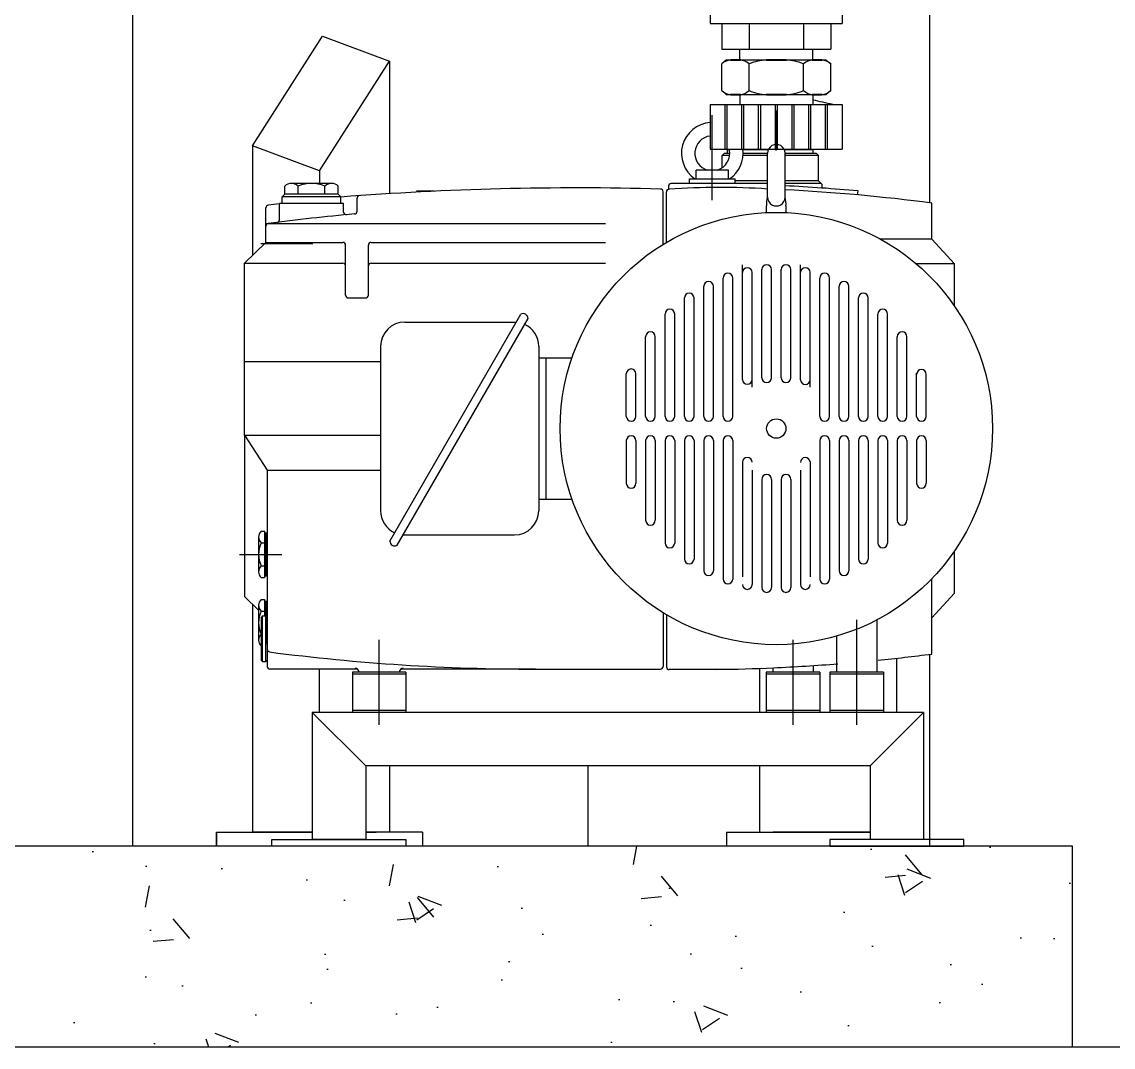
# Model space of a CAD drawing. Header units: centimetres. Extents: x 392964 to 515689, y 49661 to 58661.
# Drawn here: x 512198.1 to 512309.4, y 53982 to 54086.6 of the extents above; entities that cross this region are included whole.
import ezdxf

# ---------------------------------------------------------------- set-up
doc = ezdxf.new("R2010")
doc.units = ezdxf.units.CM
doc.layers.get('0').update_dxf_attribs({"lineweight": 9})
for name, color, linetype, lineweight in [('0-KRCN-SHT-02CIHAZ', 132, 'Continuous', 25), ('0-MEK-MED-04CIHAZ', 140, 'Continuous', 25), ('ANA ORTA', 7, 'Continuous', 30)]:
    doc.layers.add(name, color=color, linetype=linetype, lineweight=lineweight)

# ---------------------------------------------------------------- blocks, each defined once
blk = doc.blocks.new('G$CDA5BA388')
at = {"layer": '0-MEK-MED-04CIHAZ'}
h = blk.add_hatch(dxfattribs=at)
h.set_pattern_fill('AR-CONC', color=256, scale=0.3178443830982589, style=0)
h.set_pattern_definition([(130, (815.0222215707763, -505.5979756568704), (-57.90637372699537, -5.066148810263027), [6.054935498021763, -66.604290478239]), (184.9999999999985, (815.0222215707763, -505.5979756568704), (11.20173428087516, 60.72628079371079), [4.843948398417464, -53.28343238259213]), (79.54900000000009, (810.1967081467737, -506.0201524592703), (-46.70484879293168, 55.659855610451), [5.145900562360805, -56.60490618596884]), (133.8157999999999, (815.0222215707763, -489.4514809964021), (-86.16095052322667, -13.36291778579235), [9.082403247032744, -99.9064357173602]), (83.3644, (807.8421487409505, -490.565048792545), (-75.45760244883554, 78.64282317461638), [7.718850843540914, -84.90735927895064]), (188.8159999999984, (815.0222215707763, -489.4514809964021), (-75.45772047961515, 78.64268394941558), [7.26592259762619, -79.92514857388797]), (159, (806.9489742403384, -493.4881046615192), (-48.18993794979404, -32.50452064518391), [6.054935498021828, -66.6042904782401]), (213.9999999999999, (806.9489742403384, -493.4881046615192), (-19.643427574379, 58.54311046627151), [4.843948398417444, -53.28343238259195]), (108.5485999999999, (802.9331693821005, -496.1968062789529), (-67.83323285182543, 26.03872017240669), [5.145900562360728, -56.60490618596788]), (142.5, (815.0222215707763, -505.5979756568704), (-0.9816951948196327, 26.87534416848662), [0, -52.63757259613603, 0, -54.09075711566127, 0, -53.48526356585905]), (172.5, (815.0222215707763, -505.5979756568704), (-21.23825440942199, 31.84183300149413), [0, -30.83980480325748, 0, -51.42658549653163, 0, -20.38494951000661]), (212.4999999999998, (833.0255631181062, -505.5979756568704), (-43.09670907474, -1.820849100279149), [0, -20.18311832673891, 0, -62.97132917942552, 0, -83.55810987269919]), (222.4999999999997, (841.0988104490098, -505.5979756568704), (-47.08202827648898, 8.081667356843136), [0, -26.23805382476112, 0, -41.81942117300384, 0, -59.33836788061365])])
h.paths.add_polyline_path([(0, 47.6766574631838), (818.9400134228636, 47.6766574631838), (818.9400134228636, 0), (0, 0)])
for p, q in [((818.9400134228636, 47.6766574631838), (0, 47.6766574631838)), ((818.9400134228636, 0), (818.9400134228636, 47.6766574631838)), ((818.9400134228636, 0), (0, 0))]:
    blk.add_line(p, q, dxfattribs=at)
at = {"layer": 'ANA ORTA', "ltscale": 0.5}
for p, q in [((785.0577121028327, 300.1099532148219), (785.0577121028327, 200.4294315285006)), ((595.9403041593614, 274.2997026130324), (595.9403041593614, 47.6766574631838)), ((733.0152773236623, 242.9957137828969), (764.3444206168642, 242.9957137828969)), ((735.7482959393528, 242.9957137828969), (735.7482959393528, 236.8551262140754)), ((742.2140724546625, 242.9957137828969), (742.2140724546625, 236.8551262140754)), ((755.145625485864, 242.9957137828969), (755.145625485864, 236.8551262140754)), ((761.611402001523, 242.9957137828969), (761.611402001523, 236.8551262140754)), ((624.3885628310381, 213.9400890984471), (641.0117892900598, 239.9990088293489)), ((641.0117892900598, 239.9990088293489), (656.9040084446897, 234.0648061125394)), ((735.7482959393528, 236.8551262140754), (742.2140724546625, 236.8551262140754)), ((739.9881339248968, 234.3608521504648), (739.9881339248968, 236.8551262140754)), ((742.2140724546625, 236.8551262140754), (755.145625485864, 236.8551262140754)), ((755.145625485864, 236.8551262140754), (761.611402001523, 236.8551262140754)), ((757.3715640156879, 234.3608521504648), (757.3715640156879, 236.8551262140754)), ((640.2807819859008, 208.0058863790764), (656.9040084446897, 234.0648061125394)), ((656.9040084446897, 234.0648061125394), (656.9040084446897, 202.5811841989052)), ((736.8939890105394, 234.3608521504648), (735.7482959393528, 233.3686528465696)), ((735.7482959393528, 227.0574513161118), (735.7482959393528, 233.3686528465696)), ((736.8939890105394, 234.3608521504648), (737.876084023912, 234.3608521504648)), ((737.7802946839947, 234.2778961497097), (740.1820737099624, 234.2778961497097)), ((740.2299683794263, 234.3608521504648), (737.876084023912, 234.3608521504648)), ((740.2299683794263, 234.3608521504648), (746.3259646146325, 234.3608521504648)), ((742.2140724546625, 227.0574513161118), (742.2140724546625, 233.3686528465696)), ((746.2780699446448, 234.2778961497097), (751.0816279957071, 234.2778961497097)), ((751.0337333259522, 234.3608521504648), (746.3259646146325, 234.3608521504648)), ((751.0337333259522, 234.3608521504648), (757.1297295613331, 234.3608521504648)), ((755.145625485864, 227.0574513161118), (755.145625485864, 233.3686528465696)), ((759.4836139169056, 234.3608521504648), (757.1297295613331, 234.3608521504648)), ((757.1776242308551, 234.2778961497097), (759.57940325659, 234.2778961497097)), ((759.4836139169056, 234.3608521504648), (760.4657089303364, 234.3608521504648)), ((760.4657089303364, 234.3608521504648), (761.611402001523, 233.3686528465696)), ((761.611402001523, 227.0574513161118), (761.611402001523, 233.3686528465696)), ((735.7482959393528, 227.0574513161118), (736.8939890105394, 226.0652520121585)), ((737.876084023912, 226.0652520121585), (736.8939890105394, 226.0652520121585)), ((740.1820737099624, 226.1482080141941), (737.7802946839947, 226.1482080141941)), ((737.876084023912, 226.0652520121585), (740.2299683794263, 226.0652520121585)), ((739.9881339248968, 226.0652520121585), (739.9881339248968, 223.7542548501224)), ((746.3259646146325, 226.0652520121585), (740.2299683794263, 226.0652520121585)), ((751.0816279957071, 226.1482080141941), (746.2780699446448, 226.1482080141941)), ((746.3259646146325, 226.0652520121585), (751.0337333259522, 226.0652520121585)), ((757.1297295613331, 226.0652520121585), (751.0337333259522, 226.0652520121585)), ((757.1297295613331, 226.0652520121585), (759.4836139169056, 226.0652520121585)), ((759.57940325659, 226.1482080141941), (757.1776242308551, 226.1482080141941)), ((757.3715640156879, 226.0652520121585), (757.3715640156879, 223.7542548501224)), ((760.4657089303364, 226.0652520121585), (759.4836139169056, 226.0652520121585)), ((761.611402001523, 227.0574513161118), (760.4657089303364, 226.0652520121585)), ((733.0152773236623, 223.7542548501224), (733.0152773236623, 213.1186074113866)), ((733.0152773236623, 223.7542548501224), (764.3444206168642, 223.7542548501224)), ((736.5322286165319, 213.1186074113866), (736.5322286165319, 223.7542548501224)), ((737.0235595117556, 213.1186074113866), (737.0235595117556, 223.7542548501224)), ((740.5053989022854, 213.1186074113866), (740.5053989022854, 223.7542548501224)), ((740.996729797509, 213.1186074113866), (740.996729797509, 223.7542548501224)), ((744.4785691881552, 213.1186074113866), (744.4785691881552, 223.7542548501224)), ((744.9699000830296, 213.1186074113866), (744.9699000830296, 223.7542548501224)), ((748.4517394740251, 213.1186074113866), (748.4517394740251, 223.7542548501224)), ((748.9430703687831, 213.1186074113866), (748.9430703687831, 223.7542548501224)), ((752.4249097597203, 213.1186074113866), (752.4249097597203, 223.7542548501224)), ((752.9162406545947, 213.1186074113866), (752.9162406545947, 223.7542548501224)), ((756.3980800452991, 213.1186074113866), (756.3980800452991, 223.7542548501224)), ((756.8894109404646, 213.1186074113866), (756.8894109404646, 223.7542548501224)), ((760.3712503309944, 213.1186074113866), (760.3712503309944, 223.7542548501224)), ((760.862581226218, 213.1186074113866), (760.862581226218, 223.7542548501224)), ((764.3444206168642, 223.7542548501224), (764.3444206168642, 213.1186074113866)), ((733.4870436153724, 201.0668132757492), (733.4870436153724, 221.1946024641802)), ((748.6798489704379, 212.796814482761), (748.6798489704379, 222.3321459769868)), ((624.3885628310381, 213.9400890984471), (624.3885628310381, 187.9316660676996)), ((640.2807819859008, 208.0058863790764), (624.3885628310381, 213.9400890984471)), ((733.0152773236623, 213.1186074113866), (764.3444206168642, 213.1186074113866)), ((737.0786851444864, 212.1611257171608), (737.0786851444864, 212.9557366741574)), ((737.5418959173257, 212.9557366741574), (737.0786851444864, 212.9557366741574)), ((740.4220096639474, 213.1186074113866), (748.6798489704379, 213.1186074113866)), ((746.7415318334824, 212.9557366741574), (740.7541507335263, 212.9557366741574)), ((748.6798489704379, 213.1186074113866), (756.9376882768702, 213.1186074113866)), ((757.4207256626687, 212.9557366741574), (750.6176816109219, 212.9557366741574)), ((757.4207256626687, 212.1611257171608), (757.4207256626687, 212.9557366741574)), ((735.8073076120927, 211.684359142957), (736.284074186522, 212.1611257171608)), ((735.8073076120927, 208.7421187347791), (735.8073076120927, 211.684359142957)), ((737.5914226669702, 211.684359142957), (735.8073076120927, 211.684359142957)), ((737.6190205956227, 212.1611257171608), (736.284074186522, 212.1611257171608)), ((746.5984527830151, 211.684359142957), (740.7819011242245, 211.684359142957)), ((746.5984527830151, 212.1611257171608), (740.7974644264905, 212.1611257171608)), ((746.5984527830151, 201.7461265836755), (746.5984527830151, 212.196945253243)), ((750.7602117819479, 201.7461265836755), (750.7602117819479, 212.196945253243)), ((758.2153366204002, 212.1611257171608), (750.7602117819479, 212.1611257171608)), ((758.692103195237, 211.684359142957), (750.7602117819479, 211.684359142957)), ((758.692103195237, 211.684359142957), (758.2153366204002, 212.1611257171608)), ((758.692103195237, 205.6453158646982), (758.692103195237, 211.684359142957)), ((640.2807819859008, 208.0058863790764), (640.2807819859008, 205.0113555224452)), ((729.6729110182496, 206.122082438902), (729.6729110182496, 208.1860585818213)), ((737.3011762125534, 208.1860585818213), (729.6729110182496, 208.1860585818213)), ((737.3011762125534, 206.122082438902), (737.3011762125534, 208.1860585818213)), ((643.1555137816467, 205.0113555224452), (633.6201822887524, 205.0113555224452)), ((746.5984527830151, 205.0096270978247), (723.72922105412, 205.0096270978247)), ((728.0836891027284, 205.0096270978247), (728.0836891027284, 206.122082438902)), ((728.0836891027284, 206.122082438902), (738.8903981281328, 206.122082438902)), ((738.8903981281328, 205.0096270978247), (738.8903981281328, 206.122082438902)), ((746.5984527830151, 205.6453158646982), (738.8903981281328, 205.6453158646982)), ((758.692103195237, 205.6453158646982), (750.7602117819479, 205.6453158646982)), ((759.327791961492, 205.0096270978247), (750.7602117819479, 205.0096270978247)), ((759.4867141529103, 204.850704906421), (758.692103195237, 205.6453158646982)), ((759.4867141529103, 204.850704906421), (759.4867141529103, 203.8947048693954)), ((632.030960373173, 202.4686004574833), (631.395271606918, 201.8329116918903)), ((632.030960373173, 202.4686004574833), (632.030960373173, 204.375666756845)), ((644.7447356973425, 202.4686004574833), (632.030960373173, 202.4686004574833)), ((635.209404204099, 202.4686004574833), (635.209404204099, 204.375666756845)), ((641.5662918660673, 202.4686004574833), (641.5662918660673, 204.375666756845)), ((644.7447356973425, 202.4686004574833), (644.7447356973425, 204.375666756845)), ((644.7447356973425, 202.4686004574833), (645.3804244632483, 201.8329116918903)), ((663.3386321085854, 203.2614829911981), (667.4706090887194, 203.2614829911981)), ((721.8219985986943, 190.5580389187526), (721.8219985986943, 203.0601938396576)), ((722.6166095563676, 191.0364085881301), (722.6166095563676, 203.0382932264401)), ((723.0935322879232, 204.3739383310021), (723.0935322879232, 203.653836525853)), ((767.9832288115285, 202.2929890655869), (768.0683563392959, 203.2427146953487)), ((646.0161132297362, 200.2436897766675), (630.7595828407793, 200.2436897766675)), ((630.7595828407793, 196.4088887911639), (630.7595828407793, 200.2436897766675)), ((645.3804244632483, 201.8329116918903), (631.395271606918, 201.8329116918903)), ((631.395271606918, 200.2436897766675), (631.395271606918, 201.8329116918903)), ((645.3804244632483, 200.2436897766675), (645.3804244632483, 201.8329116918903)), ((646.0161132297362, 198.2274168960503), (646.0161132297362, 200.2436897766675)), ((649.1945570606622, 198.4004809500475), (649.1945570606622, 201.5422755494656)), ((746.3820897546248, 198.0978261155833), (746.3820897546248, 199.6656507464722)), ((750.9757674857392, 199.6656507464722), (750.9757674857392, 198.0978261155833)), ((785.5497974098544, 191.7840057579451), (785.5497974098544, 200.3658041024391)), ((627.5811390098534, 191.0244742406721), (627.5811390098534, 199.2074403723454)), ((627.5811390098534, 195.510026364791), (708.1546901253168, 195.510026364791)), ((785.5497974098544, 191.7840057579451), (773.4317673808546, 191.7840057579451)), ((785.5497974098544, 191.7840057579451), (790.9531519224984, 185.938964112036)), ((622.4956288802787, 186.0978863034325), (627.5811390098534, 191.0244742406721)), ((630.6982408481999, 190.706629857872), (626.3329194471589, 190.706629857872)), ((627.5811390098534, 191.0244742406721), (645.8571910380851, 191.0244742406721)), ((638.7195099717355, 190.706629857872), (630.375724948477, 190.706629857872)), ((646.492879804282, 178.4696211098999), (646.492879804282, 190.3887854750719)), ((651.8962343169842, 178.4696211098999), (651.8962343169842, 190.3887854750719)), ((652.53192308289, 191.0244742406721), (708.1546901253168, 191.0244742406721)), ((622.4956288802787, 145.254883075504), (622.4956288802787, 186.0978863034325)), ((622.4956288802787, 186.0978863034325), (645.8571910380851, 186.0978863034325)), ((652.53192308289, 186.0978863034325), (708.1546901253168, 186.0978863034325)), ((740.6420109024039, 158.4412279017997), (740.6420109024039, 185.707813437366)), ((742.9380424434203, 156.6731867362178), (742.9380424434203, 183.875186293044)), ((745.2348813089193, 158.9054396230131), (745.2348813089193, 184.5807881088549)), ((747.5317201745347, 158.9054396230131), (747.5317201745347, 184.5807881088549)), ((749.8277517154347, 158.9054396230131), (749.8277517154347, 184.5807881088549)), ((752.1245905809919, 158.9054396230131), (752.1245905809919, 184.5807881088549)), ((754.421429446491, 158.4170081598932), (754.421429446491, 185.707813437366)), ((756.7174609874492, 156.630398526424), (756.7174609874492, 183.875186293044)), ((790.9531519224984, 185.938964112036), (781.9039988663862, 185.938964112036)), ((790.9531519224984, 175.9167726267842), (790.9531519224984, 185.938964112036)), ((736.0483331713476, 149.714854862279), (736.0483331713476, 182.5705495244183)), ((738.3451720369048, 149.714854862279), (738.3451720369048, 182.5705495244183)), ((759.0142998527153, 149.714854862279), (759.0142998527153, 182.5705495244183)), ((761.3111387186218, 149.714854862279), (761.3111387186218, 182.5705495244183)), ((731.455462764774, 149.714854862279), (731.455462764774, 180.596640551601)), ((733.7523016303894, 149.714854862279), (733.7523016303894, 180.596640551601)), ((763.6079775840626, 149.714854862279), (763.6079775840626, 180.596640551601)), ((765.9040091247298, 149.714854862279), (765.9040091247298, 180.596640551601)), ((647.128568570537, 177.8339323417385), (651.2605455506709, 177.8339323417385)), ((726.862592358375, 149.714854862279), (726.862592358375, 177.8267093923787)), ((729.158623899275, 149.714854862279), (729.158623899275, 177.8267093923787)), ((768.2008479906362, 149.714854862279), (768.2008479906362, 177.8267093923787)), ((770.4976868562517, 149.714854862279), (770.4976868562517, 177.8267093923787)), ((656.9749121906352, 120.1409352413757), (688.0431898937677, 173.9725411157197)), ((722.2689146272023, 149.714854862279), (722.2689146272023, 174.016943976676)), ((724.5657534928177, 149.714854862279), (724.5657534928177, 174.016943976676)), ((772.7937183970935, 149.714854862279), (772.7937183970935, 174.016943976676)), ((775.0905572626507, 149.714854862279), (775.0905572626507, 174.016943976676)), ((658.7106603667489, 119.1414672218234), (689.7789380695322, 172.97226577314)), ((660.5319849644438, 172.1084283082309), (686.9670260244748, 172.1084283082309)), ((717.6760442207451, 149.714854862279), (717.6760442207451, 168.6312806833084)), ((719.9728830863605, 149.714854862279), (719.9728830863605, 168.6312806833084)), ((777.3873961282079, 149.714854862279), (777.3873961282079, 168.6312806833084)), ((779.6834276688169, 149.714854862279), (779.6834276688169, 168.6312806833084)), ((654.7910987879732, 166.4288988111221), (654.7910987879732, 127.2591174117406)), ((692.2953692626324, 166.3667348064773), (692.2953692626324, 127.3212814163853)), ((692.2953692626324, 163.6379772097134), (700.2006930489442, 163.6379772097134)), ((694.0173929182347, 163.6379772097134), (694.0173929182347, 130.0500390143716)), ((622.4956288802787, 162.7363241460698), (654.7910987879732, 162.7363241460698)), ((713.0831738145789, 149.714854862279), (713.0831738145789, 159.8354777166605)), ((715.3792053551879, 149.714854862279), (715.3792053551879, 159.8354777166605)), ((781.9802665346651, 149.714854862279), (781.9802665346651, 159.9638423486467)), ((784.2771054002224, 149.714854862279), (784.2771054002224, 159.7983407782303)), ((622.4956288802787, 145.254883075504), (654.7910987879732, 145.254883075504)), ((622.4956288802787, 145.254883075504), (627.8989833930391, 136.9909291138101)), ((622.4956288802787, 145.254883075504), (622.4956288802787, 106.9546349125303)), ((713.0831738145789, 143.9731613605836), (713.0831738145789, 133.8525385062021)), ((715.3792053551879, 143.9731613605836), (715.3792053551879, 133.8525385062021)), ((717.6760442207451, 143.9731613605836), (717.6760442207451, 125.0567355395542)), ((719.9728830863605, 143.9731613605836), (719.9728830863605, 125.0567355395542)), ((722.2689146272023, 143.9731613605836), (722.2689146272023, 119.6710722461867)), ((724.5657534928177, 143.9731613605836), (724.5657534928177, 119.6710722461867)), ((726.862592358375, 143.9731613605836), (726.862592358375, 115.861306830484)), ((729.158623899275, 143.9731613605836), (729.158623899275, 115.861306830484)), ((731.455462764774, 143.9731613605836), (731.455462764774, 113.0921829955696)), ((733.7523016303894, 143.9731613605836), (733.7523016303894, 113.0921829955696)), ((736.0483331713476, 143.9731613605836), (736.0483331713476, 111.1174666984443)), ((738.3451720369048, 143.9731613605836), (738.3451720369048, 111.1174666984443)), ((759.0142998527153, 143.9731613605836), (759.0142998527153, 111.1174666984443)), ((761.3111387186218, 143.9731613605836), (761.3111387186218, 111.1174666984443)), ((763.6079775840626, 143.9731613605836), (763.6079775840626, 113.0921829955696)), ((765.9040091247298, 143.9731613605836), (765.9040091247298, 113.0921829955696)), ((768.2008479906362, 143.9731613605836), (768.2008479906362, 115.861306830484)), ((770.4976868562517, 143.9731613605836), (770.4976868562517, 115.861306830484)), ((772.7937183970935, 143.9731613605836), (772.7937183970935, 119.6710722461867)), ((775.0905572626507, 143.9731613605836), (775.0905572626507, 119.6710722461867)), ((777.3873961282079, 143.9731613605836), (777.3873961282079, 125.0567355395542)), ((779.6834276688169, 143.9731613605836), (779.6834276688169, 125.0567355395542)), ((781.9802665346651, 143.9731613605836), (781.9802665346651, 133.8525385062021)), ((784.2771054002224, 143.9731613605836), (784.2771054002224, 133.8525385062021)), ((740.6420109024039, 138.8942814648472), (740.6420109024039, 111.6454570741334)), ((756.7174609874492, 138.9185012067028), (756.7174609874492, 111.6454570741334)), ((627.8989833930391, 136.9909291138101), (654.7910987879732, 136.9909291138101)), ((627.8989833930391, 136.9909291138101), (627.8989833930391, 90.36576434420567)), ((742.9380424434203, 136.996261018714), (742.9380424434203, 109.812829931092)), ((745.2348813089193, 134.7825765998496), (745.2348813089193, 109.108035439589)), ((747.5317201745347, 134.7825765998496), (747.5317201745347, 109.108035439589)), ((749.8277517154347, 134.7825765998496), (749.8277517154347, 109.108035439589)), ((752.1245905809919, 134.7825765998496), (752.1245905809919, 109.108035439589)), ((754.421429446491, 136.9825364978387), (754.421429446491, 109.812829931092)), ((692.2953692626324, 130.0500390143716), (700.2006930489442, 130.0500390143716)), ((626.4686836688779, 122.4719591839676), (627.263294626784, 122.4719591839676)), ((627.263294626784, 122.4719591839676), (627.263294626784, 111.4615067753912)), ((627.263294626784, 122.0522431095378), (627.8989833930391, 122.0522431095378)), ((627.5811390098534, 122.0522431095378), (627.5811390098534, 111.8812228497627)), ((625.8329949029139, 121.0956526329101), (625.8329949029139, 112.8378133264487)), ((626.4686836688779, 119.7193460817944), (627.263294626784, 119.7193460817944)), ((660.1178273765254, 121.5795879146317), (686.5536757609225, 121.5795879146317)), ((621.2742451378726, 116.9667329796212), (631.358995297458, 116.9667329796212)), ((790.9531519224984, 107.7492458695269), (790.9531519224984, 117.7714373535564)), ((626.4686836688779, 114.2141198775062), (627.263294626784, 114.2141198775062)), ((626.4686836688779, 111.4615067753912), (627.263294626784, 111.4615067753912)), ((627.263294626784, 111.8812228497627), (627.8989833930391, 111.8812228497627)), ((785.5497974098544, 93.32240587918204), (785.5497974098544, 111.1669547666897)), ((622.4956288802787, 106.9546349125303), (625.8329949029139, 103.721561577564)), ((626.4686836688779, 106.2618956459337), (627.263294626784, 106.2618956459337)), ((627.263294626784, 106.2618956459337), (627.263294626784, 102.3458913581489)), ((785.5497974098544, 101.9042042223955), (790.9531519224984, 107.7492458695269)), ((624.3885628310381, 105.1208551470409), (624.3885628310381, 51.07431623649609)), ((625.8329949029139, 104.885589094818), (625.8329949029139, 96.6277497884148)), ((627.263294626784, 105.8421795715039), (627.8989833930391, 105.8421795715039)), ((627.5811390098534, 105.8421795715039), (627.5811390098534, 95.67115931173612)), ((626.4686836688779, 103.5092825437605), (627.263294626784, 103.5092825437605)), ((626.786528051889, 102.3458913581489), (626.4686836688779, 102.0280469727877)), ((626.4686836688779, 102.0280469727877), (626.4686836688779, 91.85702671557374)), ((626.786528051889, 102.3458913581489), (627.5811390098534, 102.3458913581489)), ((626.786528051889, 91.53918233150034), (626.786528051889, 102.3458913581489)), ((627.5811390098534, 102.3458913581489), (627.8989833930391, 102.0280469727877)), ((627.5811390098534, 91.53918233150034), (627.5811390098534, 102.3458913581489)), ((721.8219985986943, 103.1301710628686), (721.8219985986943, 90.36576434420567)), ((722.6166095563676, 102.651801393491), (722.6166095563676, 90.26780479907757)), ((767.7505119562265, 76.54970587927528), (767.7505119562265, 101.4501316626047)), ((772.5181777026155, 101.581190297904), (772.5181777026155, 88.99642726653838)), ((654.4389893819462, 76.54970587927528), (654.4389893819462, 96.67749506770633)), ((752.6529037592118, 76.54970587927528), (752.6529037592118, 96.67749506770633)), ((762.9828462097794, 97.66602922278253), (762.9828462097794, 88.99642726653838)), ((785.0577121028327, 93.25877845317154), (785.0577121028327, 47.6766574631838)), ((626.786528051889, 91.53918233150034), (626.4686836688779, 91.85702671557374)), ((626.786528051889, 91.53918233150034), (627.5811390098534, 91.53918233150034)), ((627.5811390098534, 91.53918233150034), (627.8989833930391, 91.85702671557374)), ((777.2255593611044, 92.32106542794645), (777.2255593611044, 79.46109577364405)), ((649.3268763768137, 89.7300755773831), (628.5346721592941, 89.7300755773831)), ((640.2807819859008, 79.46109577364405), (640.2807819859008, 89.7300755773831)), ((648.0821017199196, 88.99642726653838), (648.0821017199196, 79.46109577364405)), ((660.7958770436235, 88.99642726653838), (648.0821017199196, 88.99642726653838)), ((660.7958770436235, 88.51966069234186), (648.0821017199196, 88.51966069234186)), ((691.509283327614, 89.7300755773831), (659.5511023863801, 89.7300755773831)), ((660.7958770436235, 88.99642726653838), (660.7958770436235, 79.46109577364405)), ((691.509283327614, 89.7300755773831), (721.1863098322065, 89.7300755773831)), ((736.3476469814777, 89.63211603347736), (723.2522983226227, 89.63211603347736)), ((744.71011374722, 89.92319092861726), (744.71011374722, 79.46109577364405)), ((746.2960160971852, 88.99642726653838), (746.2960160971852, 79.46109577364405)), ((759.0097914209473, 88.99642726653838), (746.2960160971852, 88.99642726653838)), ((759.0097914209473, 88.51966069234186), (746.2960160971852, 88.51966069234186)), ((747.8852380127064, 90.05892796582339), (747.8852380127064, 88.99642726653838)), ((757.4205695056007, 90.58564918187767), (757.4205695056007, 88.99642726653838)), ((759.0097914209473, 88.99642726653838), (759.0097914209473, 79.46109577364405)), ((761.3936242941418, 88.99642726653838), (761.3936242941418, 79.46109577364405)), ((774.1073996181949, 88.99642726653838), (761.3936242941418, 88.99642726653838)), ((774.1073996181949, 88.51966069234186), (761.3936242941418, 88.51966069234186)), ((774.1073996181949, 88.99642726653838), (774.1073996181949, 79.46109577364405)), ((651.2605455506709, 66.74732044897246), (638.5467702266178, 79.46109577364405)), ((638.5467702266178, 79.46109577364405), (638.5467702266178, 49.26587937974546)), ((783.6427311110892, 79.46109577364405), (638.5467702266178, 79.46109577364405)), ((660.7958770436235, 79.93786234784784), (648.0821017199196, 79.93786234784784)), ((660.7958770436235, 79.46109577364405), (648.0821017199196, 79.46109577364405)), ((759.0097914209473, 79.93786234784784), (746.2960160971852, 79.93786234784784)), ((759.0097914209473, 79.46109577364405), (746.2960160971852, 79.46109577364405)), ((774.1073996181949, 79.93786234784784), (761.3936242941418, 79.93786234784784)), ((774.1073996181949, 79.46109577364405), (761.3936242941418, 79.46109577364405)), ((770.9289557870943, 66.74732044897246), (783.6427311110892, 79.46109577364405)), ((783.6427311110892, 79.46109577364405), (783.6427311110892, 49.26587937974546)), ((651.2605455506709, 66.74732044897246), (651.2605455506709, 49.26587937974546)), ((770.9289557870943, 66.74732044897246), (651.2605455506709, 66.74732044897246)), ((656.9040084446897, 66.74732044897246), (656.9040084446897, 51.07431623649609)), ((703.9591035724734, 66.74732044897246), (703.9591035724734, 47.6766574631838)), ((744.71011374722, 66.74732044897246), (744.71011374722, 51.07431623649609)), ((770.9289557870943, 66.74732044897246), (770.9289557870943, 49.26587937974546)), ((615.8235254611936, 51.07431623649609), (615.8235254611936, 47.6766574631838)), ((638.5467702266178, 51.07431623649609), (624.3885628310381, 51.07431623649609)), ((629.0114387337235, 49.26587937974546), (660.7958770436235, 49.26587937974546)), ((629.0114387337235, 47.6766574631838), (629.0114387337235, 49.26587937974546)), ((651.2605455506709, 49.26587937974546), (638.5467702266178, 49.26587937974546)), ((664.7380385103752, 51.07431623649609), (651.2605455506709, 51.07431623649609)), ((660.7958770436235, 49.26587937974546), (660.7958770436235, 47.6766574631838)), ((664.7380385103752, 51.07431623649609), (664.7380385103752, 47.6766574631838)), ((736.8760836815345, 51.07431623649609), (770.9289557870943, 51.07431623649609)), ((736.8760836815345, 51.07431623649609), (736.8760836815345, 47.6766574631838)), ((793.1780626039836, 49.26587937974546), (761.3936242941418, 49.26587937974546)), ((761.3936242941418, 49.26587937974546), (761.3936242941418, 47.6766574631838)), ((783.6427311110892, 49.26587937974546), (770.9289557870943, 49.26587937974546)), ((793.1780626039836, 47.6766574631838), (793.1780626039836, 49.26587937974546)), ((630.3630247357069, 47.6766574631838), (598.5785864258069, 47.6766574631838)), ((660.7958770436235, 47.6766574631838), (629.0114387337235, 47.6766574631838)), ((789.8143618429895, 47.6766574631838), (758.0299235330895, 47.6766574631838)), ((761.3936242941418, 47.6766574631838), (793.1780626039836, 47.6766574631838)), ((796.5727683097939, 47.6766574631838), (764.7883300003014, 47.6766574631838))]:
    blk.add_line(p, q, dxfattribs=at)
at = {"layer": 'ANA ORTA'}
for p, q in [((733.0152773236623, 261.5256265380522), (733.0152773236623, 242.9957137828969)), ((764.3444206168642, 261.5256265380522), (764.3444206168642, 242.9957137828969))]:
    blk.add_line(p, q, dxfattribs=at)
at = {"layer": 'ANA ORTA', "ltscale": 0.5}
for points in [[(653.7103893898893, 47.6766574631838), (615.8235254611936, 47.6766574631838), (615.8235254611936, 51.07431623649609), (638.5467702266178, 51.07431623649609)], [(651.2605455506709, 51.07431623649609), (653.7103893898893, 51.07431623649609)], [(770.9289557870943, 51.07431623649609), (747.903732802195, 51.07431623649609)]]:
    blk.add_lwpolyline(points, dxfattribs=at)
for radius in [51.30547871332431, 2.296572448421033]:
    blk.add_circle((748.6798489704379, 146.8441049908361), radius, dxfattribs=at)
for centre, radius, start, end in [((733.4870436153724, 212.1611257171608), 7.310420811259953, 93.70006254199706, 235.6988472088532), ((733.4870436153724, 212.1611257171608), 4.131976980277364, 96.55601218329883, 254.1595398640378), ((733.4870436153724, 212.1611257171608), 4.131976980277364, 285.8404601359622, 13.39864139454049), ((733.4870436153724, 212.1611257171608), 7.310420811259953, 304.301152792254, 7.525932163173898), ((748.6796067223768, 212.1974045219467), 2.081153989896079, 359.9873559769627, 180.0126439523292), ((633.6201822887524, 202.7069837458621), 2.304371777462402, 46.39718103228697, 133.6028189596532), ((638.3878480351996, 196.7474015620319), 8.263953960554796, 67.38013504320917, 112.6198649550485), ((643.1555137816467, 202.7069837458621), 2.304371777462402, 46.39718103228697, 133.6028189596532), ((723.72922105412, 204.3739383310021), 0.6356887661965177, 90, 180), ((701.6551056185272, -523.9080499457123), 727.8662432259496, 88.46072918021359, 94.4342249224003), ((649.8302458269172, 201.5422755494656), 0.6356887661965177, 94.89139308947314, 180), ((721.1863098322065, 203.0601938396576), 0.6356887661965177, 0, 88.12306783306757), ((723.2522983226227, 203.0382932264401), 0.6356887661965177, 92.41496049028686, 180), ((735.0466008922667, 26.92433557858021), 177.1439416343445, 86.26099339445138, 93.82627907409874), ((728.2918046597042, -240.5245547469749), 445.5463651428693, 84.87804861755592, 87.10941158149284), ((728.2918046597042, -240.5245547469749), 444.5928319935745, 82.6004686527354, 87.10320676772008), ((628.2168277761666, 199.2074403723454), 0.6356887661965177, 97.43978299388714, 180), ((691.509283327614, -285.4822992326663), 489.4404336368393, 97.12998148969561, 97.43978300395199), ((750.9705279484624, 200.2408453996759), 4.624121946849952, 161.003710989023, 187.1494889984758), ((748.6793968681595, 201.7464898793914), 2.081153989896079, 179.987358007736, 0.01264699809640564), ((744.5699202193646, 200.0550153923832), 6.417432376417397, 356.5187139637181, 15.27803300512602), ((691.509283327614, -285.4822992326663), 485.1495344650128, 95.07239594307167, 97.50604823816856), ((646.651801995642, 198.2274168960503), 0.6356887661965177, 180, 275.2982486993934), ((648.5588682944071, 198.4004809500475), 0.6356887661965177, 275.0723959484606, 0), ((628.2168277761666, 194.8797847661262), 0.6356887661965177, 97.50604824408876, 180), ((630.1238940748153, 196.4088887911639), 0.6356887661965177, 277.2594873348505, 0), ((645.8571910380851, 190.3887854750719), 0.6356887661965177, 0, 90), ((652.53192308289, 190.3887854750719), 0.6356887661965177, 90, 180), ((645.8571910380851, 185.4621975366099), 0.6356887661965177, 0, 90), ((652.53192308289, 185.4621975366099), 0.6356887661965177, 90, 180), ((741.7901235519093, 183.8750006082264), 1.148290260834181, 2.699869328381916e-06, 180), ((746.3832765218103, 184.5805055459641), 1.148290260834181, 2.561320938754782e-06, 180), ((750.9764294919441, 184.5805055459641), 1.148290260834181, 2.699869328381916e-06, 180), ((755.5695743887336, 183.8750006082264), 1.148290260834181, 2.561320938754782e-06, 180), ((732.6038256849279, 180.5964064283471), 1.148290260834181, 2.699869328381916e-06, 180), ((737.1969786551199, 182.5705495244183), 1.148290260834181, 2.699869328381916e-06, 180), ((760.1627273591002, 182.5705495244183), 1.148290260834181, 2.699869328381916e-06, 180), ((764.7558722558315, 180.5964064283471), 1.148290260834181, 2.561320938754782e-06, 180), ((728.0106807881384, 177.8267416867748), 1.148290260834181, 2.699869328381916e-06, 180), ((769.3490252259071, 177.8267416867748), 1.148290260834181, 2.561320938754782e-06, 180), ((647.128568570537, 178.4696211098999), 0.6356887661965177, 180, 270), ((651.2605455506709, 178.4696211098999), 0.6356887661965177, 270, 0), ((688.6212021093233, 172.969512795069), 1.157937791394364, 0.139186002454312, 119.9605469991786), ((723.41752781783, 174.0171861738563), 1.148290260834181, 2.699869328381916e-06, 180), ((773.9421781959827, 174.0171861738563), 1.148290260834181, 2.699869328381916e-06, 180), ((660.5322029423551, 166.3668801255262), 5.741435157676251, 90.00000299963595, 180), ((686.5538291526609, 166.3666782941218), 5.741435157676251, 359.9999971683532, 65.09136101977809), ((718.8243748481036, 168.6312564627879), 1.148290260834181, 2.699869328381916e-06, 180), ((778.535323092714, 168.6312564627879), 1.148290260834181, 2.699869328381916e-06, 180), ((714.2312299509649, 159.8353727646027), 1.148290260834181, 2.561320938754782e-06, 180), ((783.1321493904688, 159.7067659354288), 1.148290260834181, 2.699869328381916e-06, 180), ((741.7882909245673, 158.5060802981752), 1.148290260834181, 183.2415720146458, 2.699869328381916e-06), ((746.3832765218103, 158.9057221872426), 1.148290260834181, 180.0000060971634, 2.561320938754782e-06), ((750.9764294919441, 158.9057221872426), 1.148290260834181, 180.0000060971634, 2.699869328381916e-06), ((755.5686621117638, 158.4629045721522), 1.148290260834181, 182.2919860050784, 2.561320938754782e-06), ((714.2312299509649, 149.7148306430972), 1.148290260834181, 180.0000060971634, 2.561320938754782e-06), ((718.8243748481036, 149.7148306430972), 1.148290260834181, 180.0000060971634, 2.699869328381916e-06), ((723.41752781783, 149.7148306430972), 1.148290260834181, 180.0000058531772, 2.699869328381916e-06), ((728.0106807881384, 149.7148306430972), 1.148290260834181, 180.0000058531772, 2.699869328381916e-06), ((732.6038256849279, 149.7148306430972), 1.148290260834181, 180.0000058531772, 2.699869328381916e-06), ((737.1969786551199, 149.7148306430972), 1.148290260834181, 180.0000060971634, 2.699869328381916e-06), ((760.1627273591002, 149.7148306430972), 1.148290260834181, 180.0000060971634, 2.699869328381916e-06), ((764.7558722558315, 149.7148306430972), 1.148290260834181, 180.0000060971634, 2.561320938754782e-06), ((769.3490252259071, 149.7148306430972), 1.148290260834181, 180.0000060971634, 2.561320938754782e-06), ((773.9421781959827, 149.7148306430972), 1.148290260834181, 180.0000060971634, 2.699869328381916e-06), ((778.535323092714, 149.7148306430972), 1.148290260834181, 180.0000060971634, 2.699869328381916e-06), ((783.1284760627314, 149.7148306430972), 1.148290260834181, 180.0000060971634, 2.699869328381916e-06), ((714.2312299509649, 143.9733874111771), 1.148290260834181, 2.561320938754782e-06, 180), ((718.8243748481036, 143.9733874111771), 1.148290260834181, 2.699869328381916e-06, 180), ((723.41752781783, 143.9733874111771), 1.148290260834181, 2.699869328381916e-06, 180), ((728.0106807881384, 143.9733874111771), 1.148290260834181, 2.699869328381916e-06, 180), ((732.6038256849279, 143.9733874111771), 1.148290260834181, 2.699869328381916e-06, 180), ((737.1969786551199, 143.9733874111771), 1.148290260834181, 2.699869328381916e-06, 180), ((760.1627273591002, 143.9733874111771), 1.148290260834181, 2.699869328381916e-06, 180), ((764.7558722558315, 143.9733874111771), 1.148290260834181, 2.561320938754782e-06, 180), ((769.3490252259071, 143.9733874111771), 1.148290260834181, 2.561320938754782e-06, 180), ((773.9421781959827, 143.9733874111771), 1.148290260834181, 2.699869328381916e-06, 180), ((778.535323092714, 143.9733874111771), 1.148290260834181, 2.699869328381916e-06, 180), ((783.1284760627314, 143.9733874111771), 1.148290260834181, 2.699869328381916e-06, 180), ((741.7882909245673, 138.8290254068779), 1.148290260834181, 2.699869328381916e-06, 176.7584279853542), ((755.5741680665524, 138.8152443736981), 1.148290260834181, 5.126403022049367, 180), ((746.3832765218103, 134.7824958670317), 1.148290260834181, 2.561320938754782e-06, 180), ((750.9764294919441, 134.7824958670317), 1.148290260834181, 2.699869328381916e-06, 180), ((714.2312299509649, 133.8528452896135), 1.148290260834181, 180.0000060971634, 2.561320938754782e-06), ((783.1284760627314, 133.8528452896135), 1.148290260834181, 180.0000060971634, 2.699869328381916e-06), ((660.5322029423551, 127.3211360985588), 5.741435157676251, 180, 245.0864939817492), ((686.5538291526609, 127.3213379287408), 5.741435157676251, 270.0000060027571, 2.831646840510158e-06), ((718.8243748481036, 125.0569615914283), 1.148290260834181, 180.0000060971634, 2.699869328381916e-06), ((778.535323092714, 125.0569615914283), 1.148290260834181, 180.0000060971634, 2.699869328381916e-06), ((627.6407348316279, 121.0956526329101), 1.807739928871347, 130.4174382282141, 229.5825617717859), ((632.1104214689112, 116.9667329796212), 6.277426566190394, 153.9921761453107, 206.0078238546893), ((658.1332052050275, 120.1451010366509), 1.157937791394364, 180.2110690035479, 299.9079689958762), ((723.41752781783, 119.6710318804107), 1.148290260834181, 180.0000058531772, 2.699869328381916e-06), ((773.9421781959827, 119.6710318804107), 1.148290260834181, 180.0000060971634, 2.699869328381916e-06), ((627.6407348316279, 112.8378133264487), 1.807739928871347, 130.4174382282141, 229.5825617717859), ((728.0106807881384, 115.8614763674996), 1.148290260834181, 180.0000058531772, 2.699869328381916e-06), ((769.3490252259071, 115.8614763674996), 1.148290260834181, 180.0000060971634, 2.561320938754782e-06), ((732.6038256849279, 113.0918035532668), 1.148290260834181, 180.0000058531772, 2.699869328381916e-06), ((764.7558722558315, 113.0918035532668), 1.148290260834181, 180.0000060971634, 2.561320938754782e-06), ((737.1969786551199, 111.1176685297978), 1.148290260834181, 180.0000060971634, 2.699869328381916e-06), ((741.7901235519093, 109.8132174460479), 1.148290260834181, 180.0000060971634, 2.699869328381916e-06), ((746.3832765218103, 109.1077125083102), 1.148290260834181, 180.0000060971634, 2.561320938754782e-06), ((750.9764294919441, 109.1077125083102), 1.148290260834181, 180.0000060971634, 2.699869328381916e-06), ((755.5695743887336, 109.8132174460479), 1.148290260834181, 180.0000060971634, 2.561320938754782e-06), ((760.1627273591002, 111.1176685297978), 1.148290260834181, 180.0000060971634, 2.699869328381916e-06), ((627.6407348316279, 104.885589094818), 1.807739928871347, 130.4174382282141, 229.5825617717859), ((632.1104214689112, 100.7566694415946), 6.277426566190394, 153.9921761453107, 206.0078238546893), ((627.6407348316279, 96.6277497884148), 1.807739928871347, 130.4174382282141, 229.5825617717859), ((628.5346721592941, 94.43937038015429), 0.6356887661965177, 180, 262.5977881684789), ((691.509283327614, 579.1705092142874), 489.4404336368393, 262.5977881783624, 270), ((728.2918046597042, 534.2127647286397), 444.5928319935745, 275.7501714149012, 277.3995313472646), ((728.2918046597042, 534.2127647286397), 444.5928319935745, 272.5463731438194, 274.5163574149115), ((628.5346721592941, 90.36576434420567), 0.6356887661965177, 180, 270), ((648.7177904857672, 88.99642726653838), 0.9535331492947764, 0, 90), ((660.1601882774266, 88.99642726653838), 0.9535331492947764, 90, 180), ((721.1863098322065, 90.36576434420567), 0.6356887661965177, 270, 0), ((723.2522983226227, 90.26780479907757), 0.6356887661965177, 180, 270), ((728.2918046597042, 534.2127647286397), 444.5928319935745, 270.8047022333814, 272.5463731438194)]:
    blk.add_arc(centre, radius, start, end, dxfattribs=at)
for centre, major_axis, ratio, start_param, end_param in [((735.7482959393528, 220.1997958800785), (2.364681467649207, 14.05046860761632), 0.3728246936689014, 0.06266391592491316, 0.4240310394970079), ((742.2140724546625, 220.1997958800785), (-2.364681467649181, 14.05046860761619), 0.3728246936689006, -0.4240310394970082, -0.06266391592491294), ((742.2140724546625, 220.1997958800785), (7.603043097696583, 13.16885697083854), 0.6546536703749105, 0.3613671225070663, 0.7227342468041345), ((755.145625485864, 220.1997958800785), (-7.603043097696582, 13.16885697083854), 0.654653670374911, -0.7227342468041335, -0.3613671225070654), ((755.145625485864, 220.1997958800785), (2.364681467649182, 14.0504686076162), 0.3728246936689006, 0.0626639159840292, 0.4240310394970084), ((761.611402001523, 220.1997958800785), (-2.364681467649183, 14.05046860761619), 0.3728246936689006, -0.4240310394970082, -0.06266391598402943), ((735.7482959393528, 240.226308282603), (-2.364681467649181, 14.05046860761619), 0.3728246936689006, 2.717561614092785, 3.078928737664881), ((742.2140724546625, 240.226308282603), (2.364681467649207, 14.05046860761632), 0.3728246936689014, 3.204256569514707, 3.565623693086801), ((742.2140724546625, 240.226308282603), (-7.603043119918441, 13.16885696404629), 0.6546536708251218, 2.418858405421031, 2.780225529198241), ((755.145625485864, 240.226308282603), (7.603043119820022, 13.16885696475658), 0.6546536708228955, 3.502959777928899, 3.864326901727063), ((755.145625485864, 240.226308282603), (-2.364681467649181, 14.05046860761619), 0.3728246936689006, 2.717561614092785, 3.078928737664881), ((761.611402001523, 240.226308282603), (2.364681467649182, 14.0504686076162), 0.3728246936689006, 3.204256569573822, 3.5656236930868)]:
    blk.add_ellipse(centre, major_axis=major_axis, ratio=ratio, start_param=start_param, end_param=end_param, dxfattribs=at)
blk.add_open_spline([(762.0567311088671, 223.7542548501224), (760.4903201986453, 224.0899336342263), (758.928093835304, 224.4431928706836), (757.3715640156879, 224.8162453696423)], degree=3, dxfattribs=at)

msp = doc.modelspace()

# ---------------------------------------------------------------- linework, layer by layer
at = {"layer": '0-KRCN-SHT-02CIHAZ', "color": 8}
msp.add_line((513155.1881269637, 53981.97792203779), (503564.066010452, 53981.97792203779), dxfattribs=at)

# ---------------------------------------------------------------- block references
at = {"ltscale": 3, "xscale": 0.4299798075364286, "yscale": 0.4299798075364286, "zscale": 0.4299798075364286}
msp.add_blockref('G$CDA5BA388', (511953.12006159, 53981.97792203779), dxfattribs=at)

doc.saveas('drawing.dxf')
